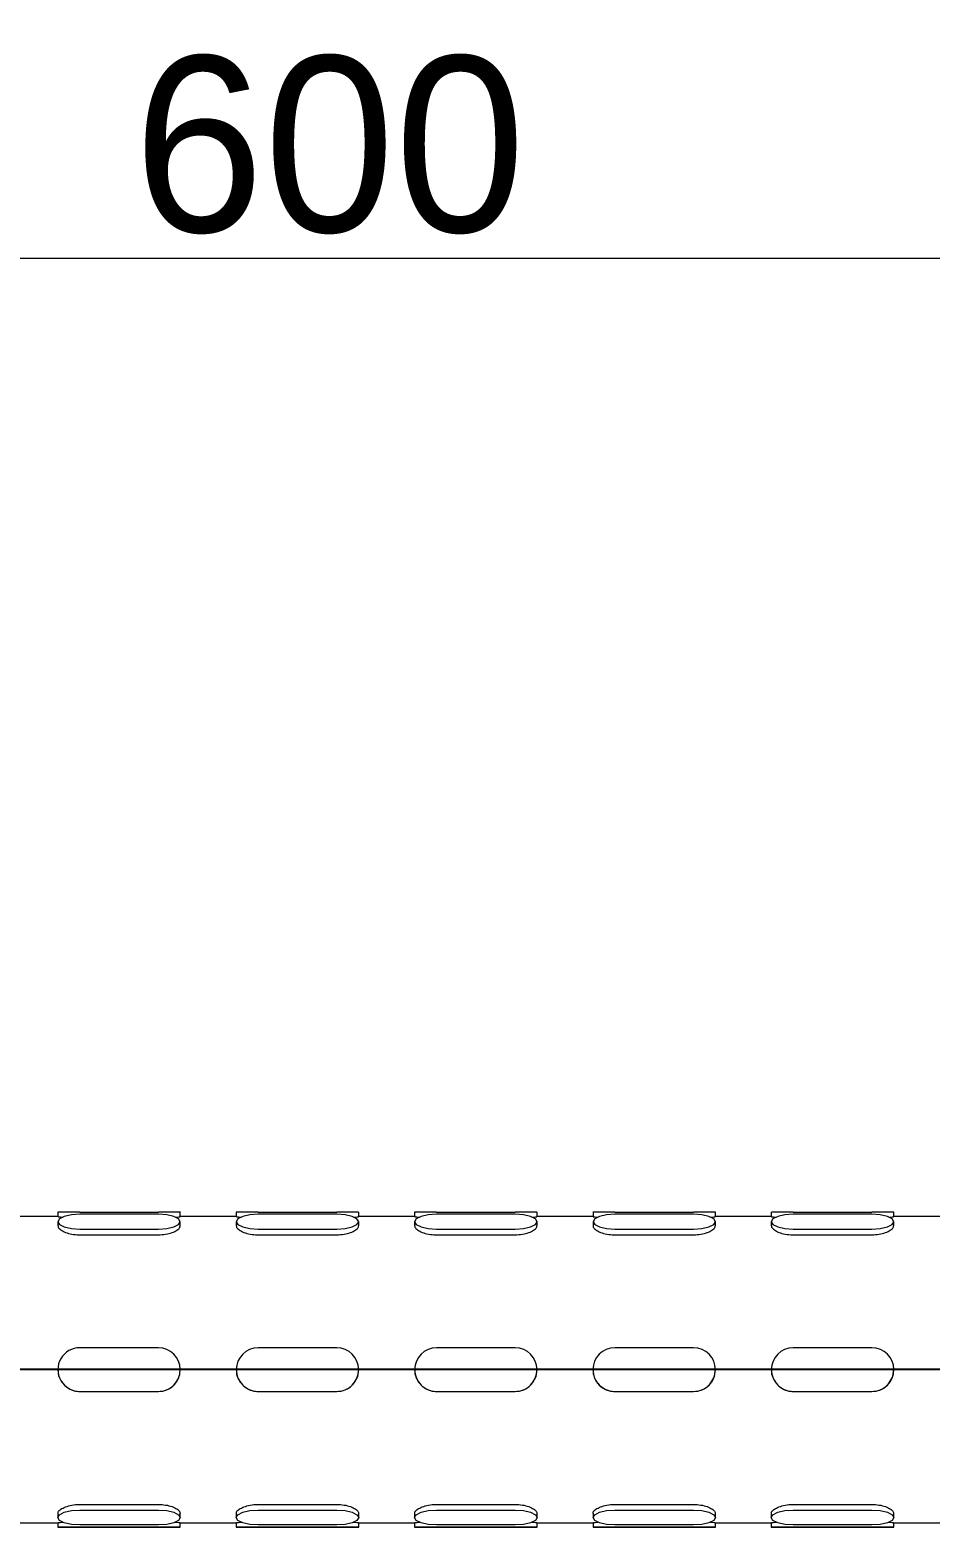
# Model space of a CAD drawing. Extents: x 0 to 2170, y 0 to 1590.
# Drawn here: x 447 to 549.4, y 1110.3 to 1280.7 of the extents above; entities that cross this region are included whole.
import ezdxf

# ---------------------------------------------------------------- set-up
doc = ezdxf.new("R2010")
doc.units = 0
doc.header["$LTSCALE"] = 10
doc.header["$MEASUREMENT"] = 0
doc.header["$PDMODE"] = 3
doc.header["$PDSIZE"] = -10
for name, pattern in [('CENTERX2', [20.32, 12.7, -2.54, 2.54, -2.54]), ('SLD-中心线', [34.29, 30.48, -1.27, 1.27, -1.27]), ('SLD-实线', [0])]:
    doc.linetypes.add(name, pattern=pattern)
doc.layers.get('0').update_dxf_attribs({"linetype": 'CONTINUOUS'})
doc.layers.get('DEFPOINTS').update_dxf_attribs({"linetype": 'CONTINUOUS'})
doc.layers.add('中心线层', color=1, linetype='CENTERX2', lineweight=25)
doc.styles.add('Daelim Dimension', font='')
doc.styles.get('Daelim Dimension').set_extended_font_data('나눔고딕')
doc.dimstyles.new('DEFAULT', dxfattribs={"dimscale": 2, "dimtxt": 2, "dimasz": 2, "dimexe": 0, "dimexo": 2, "dimgap": 1, "dimtad": 1, "dimdec": 0, "dimzin": 9, "dimdsep": 46, "dimtxsty": 'Daelim Dimension', "dimcen": 0.5, "dimclrd": 5, "dimclre": 5, "dimclrt": 256, "dimadec": 1, "dimazin": 0, "dimtfac": 1, "dimtdec": 0, "dimtix": 1, "dimtmove": 0, "dimatfit": 3, "dimfxl": 1, "dimtolj": 1, "dimtzin": 1, "dimlwd": 9, "dimlwe": 9, "dimarcsym": 0})

# ---------------------------------------------------------------- blocks, each defined once
blk = doc.blocks.new('SW_CENTERMARKSYMBOL_1')
at = {"layer": '中心线层', "color": 0}
blk.add_line((-1.25, 0), (-155.077, 0), dxfattribs=at)
blk = doc.blocks.new('*D4')
at = {"color": 5, "lineweight": 9, "transparency": 16777216}
for p, q in [((172.36, 1171.43), (172.36, 1254.66)), ((768.34, 1254.66), (176.36, 1254.66)), ((772.34, 1132.23), (772.34, 1254.66))]:
    blk.add_line(p, q, dxfattribs=at)
at = {"color": 5, "transparency": 16777216}
for points in [[(176.36, 1255.33), (176.36, 1253.99), (172.36, 1254.66)], [(768.34, 1255.33), (768.34, 1253.99), (772.34, 1254.66)]]:
    blk.add_solid(points, dxfattribs=at)
at = {"layer": 'DEFPOINTS', "color": 0, "transparency": 16777216}
for p in [(172.36, 1254.66), (172.36, 1167.43), (772.34, 1128.23)]:
    blk.add_point(p, dxfattribs=at)
at = {"color": 7, "transparency": 16777216, "insert": (481.06, 1267.55), "char_height": 20, "attachment_point": 5, "style": 'Daelim Dimension'}
blk.add_mtext('\\A1;600', dxfattribs=at)

msp = doc.modelspace()

# ---------------------------------------------------------------- linework, layer by layer
at = {"color": 7, "linetype": 'SLD-实线', "lineweight": 15}
for p, q in [((450.19, 1145.64), (443.76, 1145.64)), ((450.16, 1146.14), (450.16, 1145.64)), ((450.16, 1145.06), (450.16, 1144.59)), ((452.65, 1146.14), (461.6, 1146.14)), ((461.6, 1145.91), (452.65, 1145.91)), ((470.49, 1145.64), (464.06, 1145.64)), ((464.09, 1145.64), (464.09, 1146.14)), ((464.09, 1144.59), (464.09, 1145.06)), ((470.46, 1146.14), (470.46, 1145.64)), ((470.46, 1145.06), (470.46, 1144.59)), ((472.95, 1146.14), (481.9, 1146.14)), ((481.9, 1145.91), (472.95, 1145.91)), ((490.79, 1145.64), (484.36, 1145.64)), ((484.39, 1145.64), (484.39, 1146.14)), ((484.39, 1144.59), (484.39, 1145.06)), ((490.76, 1146.14), (490.76, 1145.64)), ((490.76, 1145.06), (490.76, 1144.59)), ((493.25, 1146.14), (502.2, 1146.14)), ((502.2, 1145.91), (493.25, 1145.91)), ((511.09, 1145.64), (504.66, 1145.64)), ((504.69, 1145.64), (504.69, 1146.14)), ((504.69, 1144.59), (504.69, 1145.06)), ((511.06, 1146.14), (511.06, 1145.64)), ((511.06, 1145.06), (511.06, 1144.59)), ((513.54, 1146.14), (522.5, 1146.14)), ((522.5, 1145.91), (513.54, 1145.91)), ((531.38, 1145.64), (524.95, 1145.64)), ((524.99, 1145.64), (524.99, 1146.14)), ((524.99, 1144.59), (524.99, 1145.06)), ((531.35, 1146.14), (531.35, 1145.64)), ((531.35, 1145.06), (531.35, 1144.59)), ((533.84, 1146.14), (542.8, 1146.14)), ((542.8, 1145.91), (533.84, 1145.91)), ((551.68, 1145.64), (545.25, 1145.64)), ((545.28, 1145.64), (545.28, 1146.14)), ((545.28, 1144.59), (545.28, 1145.06)), ((452.65, 1144.21), (461.6, 1144.21)), ((452.65, 1143.57), (461.6, 1143.57)), ((472.95, 1144.21), (481.9, 1144.21)), ((472.95, 1143.57), (481.9, 1143.57)), ((493.25, 1144.21), (502.2, 1144.21)), ((493.25, 1143.57), (502.2, 1143.57)), ((513.54, 1144.21), (522.5, 1144.21)), ((513.54, 1143.57), (522.5, 1143.57)), ((533.84, 1144.21), (542.8, 1144.21)), ((533.84, 1143.57), (542.8, 1143.57)), ((461.6, 1130.72), (452.65, 1130.72)), ((481.9, 1130.72), (472.95, 1130.72)), ((502.2, 1130.72), (493.25, 1130.72)), ((522.5, 1130.72), (513.54, 1130.72)), ((542.8, 1130.72), (533.84, 1130.72)), ((450.16, 1128.23), (450.16, 1128.23)), ((464.09, 1128.23), (464.09, 1128.23)), ((470.46, 1128.23), (470.46, 1128.23)), ((484.39, 1128.23), (484.39, 1128.23)), ((490.76, 1128.23), (490.76, 1128.23)), ((504.69, 1128.23), (504.69, 1128.23)), ((511.06, 1128.23), (511.06, 1128.23)), ((524.99, 1128.23), (524.99, 1128.23)), ((531.35, 1128.23), (531.35, 1128.23)), ((545.28, 1128.23), (545.28, 1128.23)), ((452.65, 1125.75), (461.6, 1125.75)), ((452.65, 1125.75), (461.6, 1125.75)), ((472.95, 1125.75), (481.9, 1125.75)), ((472.95, 1125.75), (481.9, 1125.75)), ((493.25, 1125.75), (502.2, 1125.75)), ((493.25, 1125.75), (502.2, 1125.75)), ((513.54, 1125.75), (522.5, 1125.75)), ((513.54, 1125.75), (522.5, 1125.75)), ((533.84, 1125.75), (542.8, 1125.75)), ((533.84, 1125.75), (542.8, 1125.75)), ((452.65, 1112.89), (461.6, 1112.89)), ((472.95, 1112.89), (481.9, 1112.89)), ((493.25, 1112.89), (502.2, 1112.89)), ((513.54, 1112.89), (522.5, 1112.89)), ((533.84, 1112.89), (542.8, 1112.89)), ((443.79, 1110.81), (450.16, 1110.81)), ((450.16, 1111.87), (450.16, 1111.4)), ((450.16, 1110.82), (450.16, 1110.32)), ((452.65, 1112.25), (461.6, 1112.25)), ((464.09, 1111.4), (464.09, 1111.87)), ((464.09, 1110.32), (464.09, 1110.82)), ((464.09, 1110.81), (470.46, 1110.81)), ((470.46, 1111.87), (470.46, 1111.4)), ((470.46, 1110.82), (470.46, 1110.32)), ((472.95, 1112.25), (481.9, 1112.25)), ((484.39, 1111.4), (484.39, 1111.87)), ((484.39, 1110.32), (484.39, 1110.82)), ((484.39, 1110.81), (490.76, 1110.81)), ((490.76, 1111.87), (490.76, 1111.4)), ((490.76, 1110.82), (490.76, 1110.32)), ((493.25, 1112.25), (502.2, 1112.25)), ((504.69, 1111.4), (504.69, 1111.87)), ((504.69, 1110.32), (504.69, 1110.82)), ((504.69, 1110.81), (511.06, 1110.81)), ((511.06, 1111.87), (511.06, 1111.4)), ((511.06, 1110.82), (511.06, 1110.32)), ((513.54, 1112.25), (522.5, 1112.25)), ((524.99, 1111.4), (524.99, 1111.87)), ((524.99, 1110.32), (524.99, 1110.82)), ((524.99, 1110.81), (531.35, 1110.81)), ((531.35, 1111.87), (531.35, 1111.4)), ((531.35, 1110.82), (531.35, 1110.32)), ((533.84, 1112.25), (542.8, 1112.25)), ((545.28, 1111.4), (545.28, 1111.87)), ((545.28, 1110.32), (545.28, 1110.82)), ((545.28, 1110.81), (551.65, 1110.81)), ((461.6, 1110.55), (452.65, 1110.55)), ((452.65, 1110.32), (461.6, 1110.32)), ((461.6, 1110.31), (452.65, 1110.31)), ((481.9, 1110.55), (472.95, 1110.55)), ((472.95, 1110.32), (481.9, 1110.32)), ((481.9, 1110.31), (472.95, 1110.31)), ((502.2, 1110.55), (493.25, 1110.55)), ((493.25, 1110.32), (502.2, 1110.32)), ((502.2, 1110.31), (493.25, 1110.31)), ((522.5, 1110.55), (513.54, 1110.55)), ((513.54, 1110.32), (522.5, 1110.32)), ((522.5, 1110.31), (513.54, 1110.31)), ((542.8, 1110.55), (533.84, 1110.55)), ((533.84, 1110.32), (542.8, 1110.32)), ((542.8, 1110.31), (533.84, 1110.31))]:
    msp.add_line(p, q, dxfattribs=at)
at = {"color": 7, "linetype": 'SLD-实线', "lineweight": 15, "flags": 128}
for points in [[(452.65, 1145.91), (451.7, 1145.84), (450.89, 1145.66), (450.35, 1145.38), (450.16, 1145.06), (450.35, 1144.73), (450.89, 1144.46), (451.7, 1144.27), (452.65, 1144.21)], [(461.6, 1144.21), (462.56, 1144.27), (463.36, 1144.46), (463.9, 1144.73), (464.09, 1145.06), (463.9, 1145.38), (463.36, 1145.66), (462.56, 1145.84), (461.6, 1145.91)], [(472.95, 1145.91), (472, 1145.84), (471.19, 1145.66), (470.65, 1145.38), (470.46, 1145.06), (470.65, 1144.73), (471.19, 1144.46), (472, 1144.27), (472.95, 1144.21)], [(481.9, 1144.21), (482.85, 1144.27), (483.66, 1144.46), (484.2, 1144.73), (484.39, 1145.06), (484.2, 1145.38), (483.66, 1145.66), (482.85, 1145.84), (481.9, 1145.91)], [(493.25, 1145.91), (492.29, 1145.84), (491.49, 1145.66), (490.95, 1145.38), (490.76, 1145.06), (490.95, 1144.73), (491.49, 1144.46), (492.29, 1144.27), (493.25, 1144.21)], [(502.2, 1144.21), (503.15, 1144.27), (503.96, 1144.46), (504.5, 1144.73), (504.69, 1145.06), (504.5, 1145.38), (503.96, 1145.66), (503.15, 1145.84), (502.2, 1145.91)], [(513.54, 1145.91), (512.59, 1145.84), (511.78, 1145.66), (511.25, 1145.38), (511.06, 1145.06), (511.25, 1144.73), (511.78, 1144.46), (512.59, 1144.27), (513.54, 1144.21)], [(522.5, 1144.21), (523.45, 1144.27), (524.26, 1144.46), (524.8, 1144.73), (524.99, 1145.06), (524.8, 1145.38), (524.26, 1145.66), (523.45, 1145.84), (522.5, 1145.91)], [(533.84, 1145.91), (532.89, 1145.84), (532.08, 1145.66), (531.54, 1145.38), (531.35, 1145.06), (531.54, 1144.73), (532.08, 1144.46), (532.89, 1144.27), (533.84, 1144.21)], [(542.8, 1144.21), (543.75, 1144.27), (544.56, 1144.46), (545.09, 1144.73), (545.28, 1145.06), (545.09, 1145.38), (544.56, 1145.66), (543.75, 1145.84), (542.8, 1145.91)], [(452.65, 1110.55), (451.7, 1110.61), (450.89, 1110.8), (450.35, 1111.07), (450.16, 1111.4), (450.35, 1111.72), (450.89, 1112), (451.7, 1112.19), (452.65, 1112.25)], [(461.6, 1112.25), (462.56, 1112.19), (463.36, 1112), (463.9, 1111.72), (464.09, 1111.4), (463.9, 1111.07), (463.36, 1110.8), (462.56, 1110.61), (461.6, 1110.55)], [(472.95, 1110.55), (472, 1110.61), (471.19, 1110.8), (470.65, 1111.07), (470.46, 1111.4), (470.65, 1111.72), (471.19, 1112), (472, 1112.19), (472.95, 1112.25)], [(481.9, 1112.25), (482.85, 1112.19), (483.66, 1112), (484.2, 1111.72), (484.39, 1111.4), (484.2, 1111.07), (483.66, 1110.8), (482.85, 1110.61), (481.9, 1110.55)], [(493.25, 1110.55), (492.29, 1110.61), (491.49, 1110.8), (490.95, 1111.07), (490.76, 1111.4), (490.95, 1111.72), (491.49, 1112), (492.29, 1112.19), (493.25, 1112.25)], [(502.2, 1112.25), (503.15, 1112.19), (503.96, 1112), (504.5, 1111.72), (504.69, 1111.4), (504.5, 1111.07), (503.96, 1110.8), (503.15, 1110.61), (502.2, 1110.55)], [(513.54, 1110.55), (512.59, 1110.61), (511.78, 1110.8), (511.25, 1111.07), (511.06, 1111.4), (511.25, 1111.72), (511.78, 1112), (512.59, 1112.19), (513.54, 1112.25)], [(522.5, 1112.25), (523.45, 1112.19), (524.26, 1112), (524.8, 1111.72), (524.99, 1111.4), (524.8, 1111.07), (524.26, 1110.8), (523.45, 1110.61), (522.5, 1110.55)], [(533.84, 1110.55), (532.89, 1110.61), (532.08, 1110.8), (531.54, 1111.07), (531.35, 1111.4), (531.54, 1111.72), (532.08, 1112), (532.89, 1112.19), (533.84, 1112.25)], [(542.8, 1112.25), (543.75, 1112.19), (544.56, 1112), (545.09, 1111.72), (545.28, 1111.4), (545.09, 1111.07), (544.56, 1110.8), (543.75, 1110.61), (542.8, 1110.55)], [(452.65, 1110.31), (451.7, 1110.31), (450.89, 1110.31), (450.35, 1110.32), (450.16, 1110.32), (450.35, 1110.32), (450.89, 1110.32), (451.7, 1110.32), (452.65, 1110.32)], [(461.6, 1110.32), (462.56, 1110.32), (463.36, 1110.32), (463.9, 1110.32), (464.09, 1110.32), (463.9, 1110.32), (463.36, 1110.31), (462.56, 1110.31), (461.6, 1110.31)], [(472.95, 1110.31), (472, 1110.31), (471.19, 1110.31), (470.65, 1110.32), (470.46, 1110.32), (470.65, 1110.32), (471.19, 1110.32), (472, 1110.32), (472.95, 1110.32)], [(481.9, 1110.32), (482.85, 1110.32), (483.66, 1110.32), (484.2, 1110.32), (484.39, 1110.32), (484.2, 1110.32), (483.66, 1110.31), (482.85, 1110.31), (481.9, 1110.31)], [(493.25, 1110.31), (492.29, 1110.31), (491.49, 1110.31), (490.95, 1110.32), (490.76, 1110.32), (490.95, 1110.32), (491.49, 1110.32), (492.29, 1110.32), (493.25, 1110.32)], [(502.2, 1110.32), (503.15, 1110.32), (503.96, 1110.32), (504.5, 1110.32), (504.69, 1110.32), (504.5, 1110.32), (503.96, 1110.31), (503.15, 1110.31), (502.2, 1110.31)], [(513.54, 1110.31), (512.59, 1110.31), (511.78, 1110.31), (511.25, 1110.32), (511.06, 1110.32), (511.25, 1110.32), (511.78, 1110.32), (512.59, 1110.32), (513.54, 1110.32)], [(522.5, 1110.32), (523.45, 1110.32), (524.26, 1110.32), (524.8, 1110.32), (524.99, 1110.32), (524.8, 1110.32), (524.26, 1110.31), (523.45, 1110.31), (522.5, 1110.31)], [(533.84, 1110.31), (532.89, 1110.31), (532.08, 1110.31), (531.54, 1110.32), (531.35, 1110.32), (531.54, 1110.32), (532.08, 1110.32), (532.89, 1110.32), (533.84, 1110.32)], [(542.8, 1110.32), (543.75, 1110.32), (544.56, 1110.32), (545.09, 1110.32), (545.28, 1110.32), (545.09, 1110.32), (544.56, 1110.31), (543.75, 1110.31), (542.8, 1110.31)]]:
    msp.add_lwpolyline(points, dxfattribs=at)
at = {"color": 7, "linetype": 'SLD-实线', "lineweight": 15}
for centre, radius, start, end in [((452.03, -78.95), 1225.09, 89.9709, 90.08724), ((462.23, -79), 1225.13, 89.91276, 90.0291), ((472.33, -79), 1225.13, 89.9709, 90.08724), ((482.52, -78.98), 1225.11, 89.91276, 90.0291), ((492.62, -78.99), 1225.12, 89.9709, 90.08724), ((502.82, -78.98), 1225.11, 89.91276, 90.0291), ((512.92, -78.98), 1225.11, 89.9709, 90.08724), ((523.12, -78.99), 1225.12, 89.91276, 90.0291), ((533.22, -78.98), 1225.11, 89.9709, 90.08724), ((543.42, -79), 1225.13, 89.91276, 90.0291), ((452.65, 1128.23), 2.49, 89.9997, 270.0003), ((461.6, 1128.23), 2.49, 270.0002, 89.9998), ((472.95, 1128.23), 2.49, 90.0002, 269.9998), ((481.9, 1128.23), 2.49, 270, 90), ((493.25, 1128.23), 2.49, 90, 270), ((502.2, 1128.23), 2.49, 270, 90), ((513.54, 1128.23), 2.49, 90, 270), ((522.5, 1128.23), 2.49, 270, 90), ((533.84, 1128.23), 2.49, 90, 270), ((542.8, 1128.23), 2.49, 270.0002, 89.9998)]:
    msp.add_arc(centre, radius, start, end, dxfattribs=at)
for points, knots in [([(450.19, 1145.63), (450.18, 1145.63), (450.15, 1145.64), (450.32, 1145.61), (450.6, 1145.58), (450.71, 1145.57)], [0, 0, 0, 0, 0.16365, 0.669949, 1, 1, 1, 1]), ([(463.53, 1145.57), (463.59, 1145.58), (463.85, 1145.6), (464.06, 1145.63), (464.06, 1145.63), (464.06, 1145.63)], [0, 0, 0, 0, 0.159899, 0.668017, 1, 1, 1, 1]), ([(470.49, 1145.63), (470.48, 1145.63), (470.45, 1145.64), (470.62, 1145.61), (470.9, 1145.58), (471.01, 1145.57)], [0, 0, 0, 0, 0.163651, 0.669952, 1, 1, 1, 1]), ([(483.83, 1145.57), (483.89, 1145.58), (484.14, 1145.6), (484.35, 1145.63), (484.36, 1145.63), (484.36, 1145.63)], [0, 0, 0, 0, 0.1599045, 0.6680191, 1, 1, 1, 1]), ([(490.79, 1145.63), (490.78, 1145.63), (490.75, 1145.64), (490.92, 1145.61), (491.2, 1145.58), (491.31, 1145.57)], [0, 0, 0, 0, 0.16365, 0.669948, 1, 1, 1, 1]), ([(504.13, 1145.57), (504.19, 1145.58), (504.44, 1145.6), (504.65, 1145.63), (504.65, 1145.63), (504.66, 1145.63)], [0, 0, 0, 0, 0.1599045, 0.6680191, 1, 1, 1, 1]), ([(511.09, 1145.63), (511.08, 1145.63), (511.05, 1145.64), (511.22, 1145.61), (511.5, 1145.58), (511.61, 1145.57)], [0, 0, 0, 0, 0.16365, 0.669948, 1, 1, 1, 1]), ([(524.42, 1145.57), (524.49, 1145.58), (524.74, 1145.6), (524.95, 1145.63), (524.95, 1145.63), (524.95, 1145.63)], [0, 0, 0, 0, 0.1599045, 0.6680191, 1, 1, 1, 1]), ([(531.38, 1145.63), (531.38, 1145.63), (531.34, 1145.64), (531.52, 1145.61), (531.8, 1145.58), (531.91, 1145.57)], [0, 0, 0, 0, 0.16365, 0.669948, 1, 1, 1, 1]), ([(544.72, 1145.57), (544.78, 1145.58), (545.04, 1145.6), (545.25, 1145.63), (545.25, 1145.63), (545.25, 1145.63)], [0, 0, 0, 0, 0.1599045, 0.6680191, 1, 1, 1, 1]), ([(450.19, 1144.59), (450.18, 1144.56), (450.15, 1144.44), (450.37, 1144.19), (450.85, 1143.9), (451.54, 1143.67), (452.18, 1143.58), (452.55, 1143.58), (452.65, 1143.57)], [0, 0, 0, 0, 0.070498, 0.282952, 0.496156, 0.711255, 0.926475, 1, 1, 1, 1]), ([(461.6, 1143.57), (461.88, 1143.59), (462.44, 1143.61), (463.18, 1143.81), (463.74, 1144.08), (464.06, 1144.36), (464.06, 1144.52), (464.06, 1144.59)], [0, 0, 0, 0, 0.213247, 0.426442, 0.641011, 0.856495, 1, 1, 1, 1]), ([(470.49, 1144.59), (470.48, 1144.56), (470.45, 1144.44), (470.67, 1144.19), (471.14, 1143.9), (471.84, 1143.67), (472.48, 1143.58), (472.85, 1143.58), (472.95, 1143.57)], [0, 0, 0, 0, 0.070498, 0.282953, 0.496157, 0.711254, 0.926479, 1, 1, 1, 1]), ([(481.9, 1143.57), (482.18, 1143.59), (482.74, 1143.61), (483.48, 1143.81), (484.04, 1144.08), (484.36, 1144.36), (484.36, 1144.52), (484.36, 1144.59)], [0, 0, 0, 0, 0.21325, 0.426444, 0.641013, 0.856496, 1, 1, 1, 1]), ([(490.79, 1144.59), (490.78, 1144.56), (490.75, 1144.44), (490.97, 1144.19), (491.44, 1143.9), (492.14, 1143.67), (492.78, 1143.58), (493.15, 1143.58), (493.25, 1143.57)], [0, 0, 0, 0, 0.070498, 0.282951, 0.496158, 0.711254, 0.926475, 1, 1, 1, 1]), ([(502.2, 1143.57), (502.48, 1143.59), (503.03, 1143.61), (503.78, 1143.81), (504.34, 1144.08), (504.66, 1144.36), (504.66, 1144.52), (504.66, 1144.59)], [0, 0, 0, 0, 0.21325, 0.426444, 0.641013, 0.856496, 1, 1, 1, 1]), ([(511.09, 1144.59), (511.08, 1144.56), (511.04, 1144.44), (511.27, 1144.19), (511.74, 1143.9), (512.43, 1143.67), (513.07, 1143.58), (513.45, 1143.58), (513.54, 1143.57)], [0, 0, 0, 0, 0.070498, 0.282951, 0.496155, 0.711255, 0.926475, 1, 1, 1, 1]), ([(522.5, 1143.57), (522.78, 1143.59), (523.33, 1143.61), (524.08, 1143.81), (524.63, 1144.08), (524.96, 1144.36), (524.95, 1144.52), (524.95, 1144.59)], [0, 0, 0, 0, 0.213246, 0.426444, 0.641013, 0.856495, 1, 1, 1, 1]), ([(531.38, 1144.59), (531.38, 1144.56), (531.34, 1144.44), (531.57, 1144.19), (532.04, 1143.9), (532.73, 1143.67), (533.37, 1143.58), (533.75, 1143.58), (533.84, 1143.57)], [0, 0, 0, 0, 0.070498, 0.282951, 0.496155, 0.711255, 0.926475, 1, 1, 1, 1]), ([(542.8, 1143.57), (543.07, 1143.59), (543.63, 1143.61), (544.37, 1143.81), (544.93, 1144.08), (545.25, 1144.36), (545.25, 1144.52), (545.25, 1144.59)], [0, 0, 0, 0, 0.213246, 0.426444, 0.641013, 0.856495, 1, 1, 1, 1]), ([(450.19, 1128.23), (450.18, 1128.14), (450.15, 1127.77), (450.37, 1127.14), (450.85, 1126.45), (451.54, 1125.96), (452.18, 1125.76), (452.55, 1125.75), (452.65, 1125.75)], [0, 0, 0, 0, 0.070495, 0.28295, 0.496154, 0.711255, 0.926475, 1, 1, 1, 1]), ([(461.6, 1125.75), (461.88, 1125.77), (462.44, 1125.83), (463.18, 1126.25), (463.74, 1126.88), (464.06, 1127.58), (464.06, 1128.05), (464.06, 1128.24)], [0, 0, 0, 0, 0.213247, 0.426442, 0.641011, 0.856494, 1, 1, 1, 1]), ([(470.49, 1128.23), (470.48, 1128.14), (470.45, 1127.77), (470.67, 1127.14), (471.14, 1126.45), (471.84, 1125.96), (472.48, 1125.76), (472.85, 1125.75), (472.95, 1125.75)], [0, 0, 0, 0, 0.070496, 0.282951, 0.496155, 0.711254, 0.926479, 1, 1, 1, 1]), ([(481.9, 1125.75), (482.18, 1125.77), (482.74, 1125.83), (483.48, 1126.25), (484.04, 1126.88), (484.36, 1127.58), (484.36, 1128.05), (484.36, 1128.24)], [0, 0, 0, 0, 0.21325, 0.426444, 0.641012, 0.856495, 1, 1, 1, 1]), ([(490.79, 1128.23), (490.78, 1128.14), (490.75, 1127.77), (490.97, 1127.14), (491.44, 1126.45), (492.14, 1125.96), (492.78, 1125.76), (493.15, 1125.75), (493.25, 1125.75)], [0, 0, 0, 0, 0.070496, 0.282949, 0.496156, 0.711255, 0.926475, 1, 1, 1, 1]), ([(502.2, 1125.75), (502.48, 1125.77), (503.03, 1125.83), (503.78, 1126.25), (504.34, 1126.88), (504.66, 1127.58), (504.66, 1128.05), (504.66, 1128.24)], [0, 0, 0, 0, 0.21325, 0.426444, 0.641012, 0.856495, 1, 1, 1, 1]), ([(511.09, 1128.23), (511.08, 1128.14), (511.04, 1127.77), (511.27, 1127.14), (511.74, 1126.45), (512.43, 1125.96), (513.07, 1125.76), (513.45, 1125.75), (513.54, 1125.75)], [0, 0, 0, 0, 0.070496, 0.282949, 0.496153, 0.711255, 0.926475, 1, 1, 1, 1]), ([(522.5, 1125.75), (522.78, 1125.77), (523.33, 1125.83), (524.08, 1126.25), (524.63, 1126.88), (524.96, 1127.58), (524.95, 1128.05), (524.95, 1128.24)], [0, 0, 0, 0, 0.213246, 0.426444, 0.641012, 0.856494, 1, 1, 1, 1]), ([(531.38, 1128.23), (531.38, 1128.14), (531.34, 1127.77), (531.57, 1127.14), (532.04, 1126.45), (532.73, 1125.96), (533.37, 1125.76), (533.75, 1125.75), (533.84, 1125.75)], [0, 0, 0, 0, 0.070496, 0.282949, 0.496153, 0.711255, 0.926475, 1, 1, 1, 1]), ([(542.8, 1125.75), (543.07, 1125.77), (543.63, 1125.83), (544.37, 1126.25), (544.93, 1126.88), (545.25, 1127.58), (545.25, 1128.05), (545.25, 1128.24)], [0, 0, 0, 0, 0.213246, 0.426444, 0.641012, 0.856494, 1, 1, 1, 1]), ([(450.19, 1111.87), (450.18, 1111.9), (450.15, 1112.02), (450.37, 1112.27), (450.85, 1112.56), (451.54, 1112.79), (452.18, 1112.88), (452.55, 1112.88), (452.65, 1112.89)], [0, 0, 0, 0, 0.070492, 0.282949, 0.496152, 0.711254, 0.926475, 1, 1, 1, 1]), ([(461.6, 1112.89), (461.88, 1112.87), (462.44, 1112.85), (463.18, 1112.65), (463.74, 1112.38), (464.06, 1112.09), (464.06, 1111.93), (464.06, 1111.87)], [0, 0, 0, 0, 0.213248, 0.42644, 0.641011, 0.856497, 1, 1, 1, 1]), ([(470.49, 1111.87), (470.48, 1111.9), (470.45, 1112.02), (470.67, 1112.27), (471.14, 1112.56), (471.84, 1112.79), (472.48, 1112.88), (472.85, 1112.88), (472.95, 1112.89)], [0, 0, 0, 0, 0.070492, 0.28295, 0.496153, 0.711253, 0.926478, 1, 1, 1, 1]), ([(481.9, 1112.89), (482.18, 1112.87), (482.74, 1112.85), (483.48, 1112.65), (484.04, 1112.38), (484.36, 1112.09), (484.36, 1111.93), (484.36, 1111.87)], [0, 0, 0, 0, 0.213251, 0.426442, 0.641012, 0.856498, 1, 1, 1, 1]), ([(490.79, 1111.87), (490.78, 1111.9), (490.75, 1112.02), (490.97, 1112.27), (491.44, 1112.56), (492.14, 1112.79), (492.78, 1112.88), (493.15, 1112.88), (493.25, 1112.89)], [0, 0, 0, 0, 0.070492, 0.282948, 0.496154, 0.711253, 0.926475, 1, 1, 1, 1]), ([(502.2, 1112.89), (502.48, 1112.87), (503.03, 1112.85), (503.78, 1112.65), (504.34, 1112.38), (504.66, 1112.09), (504.66, 1111.93), (504.66, 1111.87)], [0, 0, 0, 0, 0.213251, 0.426442, 0.641012, 0.856498, 1, 1, 1, 1]), ([(511.09, 1111.87), (511.08, 1111.9), (511.04, 1112.02), (511.27, 1112.27), (511.74, 1112.56), (512.43, 1112.79), (513.07, 1112.88), (513.45, 1112.88), (513.54, 1112.89)], [0, 0, 0, 0, 0.070492, 0.282948, 0.496151, 0.711254, 0.926475, 1, 1, 1, 1]), ([(522.5, 1112.89), (522.78, 1112.87), (523.33, 1112.85), (524.08, 1112.65), (524.63, 1112.38), (524.96, 1112.09), (524.95, 1111.93), (524.95, 1111.87)], [0, 0, 0, 0, 0.213247, 0.426442, 0.641012, 0.856498, 1, 1, 1, 1]), ([(531.38, 1111.87), (531.38, 1111.9), (531.34, 1112.02), (531.57, 1112.27), (532.04, 1112.56), (532.73, 1112.79), (533.37, 1112.88), (533.75, 1112.88), (533.84, 1112.89)], [0, 0, 0, 0, 0.070492, 0.282948, 0.496151, 0.711254, 0.926475, 1, 1, 1, 1]), ([(542.8, 1112.89), (543.07, 1112.87), (543.63, 1112.85), (544.37, 1112.65), (544.93, 1112.38), (545.25, 1112.09), (545.25, 1111.93), (545.25, 1111.87)], [0, 0, 0, 0, 0.213247, 0.426442, 0.641012, 0.856498, 1, 1, 1, 1]), ([(450.19, 1110.82), (450.18, 1110.82), (450.15, 1110.81), (450.33, 1110.84), (450.61, 1110.87), (450.72, 1110.88)], [0, 0, 0, 0, 0.171709, 0.669947, 1, 1, 1, 1]), ([(463.52, 1110.88), (463.59, 1110.88), (463.84, 1110.85), (464.06, 1110.82), (464.06, 1110.82), (464.06, 1110.82)], [0, 0, 0, 0, 0.162468, 0.662662, 1, 1, 1, 1]), ([(470.49, 1110.82), (470.48, 1110.82), (470.45, 1110.81), (470.62, 1110.84), (470.9, 1110.87), (471.02, 1110.88)], [0, 0, 0, 0, 0.171709, 0.669947, 1, 1, 1, 1]), ([(483.82, 1110.88), (483.89, 1110.88), (484.14, 1110.85), (484.35, 1110.82), (484.36, 1110.82), (484.36, 1110.82)], [0, 0, 0, 0, 0.162468, 0.662662, 1, 1, 1, 1]), ([(490.79, 1110.82), (490.78, 1110.82), (490.75, 1110.81), (490.92, 1110.84), (491.2, 1110.87), (491.31, 1110.88)], [0, 0, 0, 0, 0.171708, 0.669943, 1, 1, 1, 1]), ([(504.12, 1110.88), (504.18, 1110.88), (504.44, 1110.85), (504.65, 1110.82), (504.66, 1110.82), (504.66, 1110.82)], [0, 0, 0, 0, 0.162468, 0.662662, 1, 1, 1, 1]), ([(511.09, 1110.82), (511.08, 1110.82), (511.04, 1110.81), (511.22, 1110.84), (511.5, 1110.87), (511.61, 1110.88)], [0, 0, 0, 0, 0.171709, 0.669946, 1, 1, 1, 1]), ([(524.42, 1110.88), (524.48, 1110.88), (524.74, 1110.85), (524.95, 1110.82), (524.95, 1110.82), (524.96, 1110.82)], [0, 0, 0, 0, 0.162473, 0.662664, 1, 1, 1, 1]), ([(531.39, 1110.82), (531.38, 1110.82), (531.34, 1110.81), (531.52, 1110.84), (531.8, 1110.87), (531.91, 1110.88)], [0, 0, 0, 0, 0.171709, 0.669946, 1, 1, 1, 1]), ([(544.72, 1110.88), (544.78, 1110.88), (545.04, 1110.85), (545.25, 1110.82), (545.25, 1110.82), (545.25, 1110.82)], [0, 0, 0, 0, 0.162473, 0.662664, 1, 1, 1, 1])]:
    msp.add_open_spline(points, degree=3, knots=knots, dxfattribs=at)
at = {"layer": '中心线层', "linetype": 'SLD-中心线', "lineweight": 0}
msp.add_line((803.62, 1128.23), (166.55, 1128.23), dxfattribs=at)

# ---------------------------------------------------------------- block references
at = {"layer": '中心线层', "xscale": 3.980000000000018, "yscale": 3.980000000000018, "zscale": 3.980000000000018}
msp.add_blockref('SW_CENTERMARKSYMBOL_1', (772.34, 1128.23), dxfattribs=at)

# ---------------------------------------------------------------- dimensions: what is measured, and where the dimension line sits
dim = msp.add_linear_dim(base=(172.36, 1254.66), p1=(772.34, 1128.23), p2=(172.36, 1167.43), dimstyle='DEFAULT', override={"dimtxt": 10, "dimclrd": 5, "dimclre": 5, "dimclrt": 7, "dimtfill": 0})
dim.commit()
dim.dimension.update_dxf_attribs({"geometry": '*D4', "text_midpoint": (481.06, 1254.66), "dimtype": 128})

doc.saveas('drawing.dxf')
